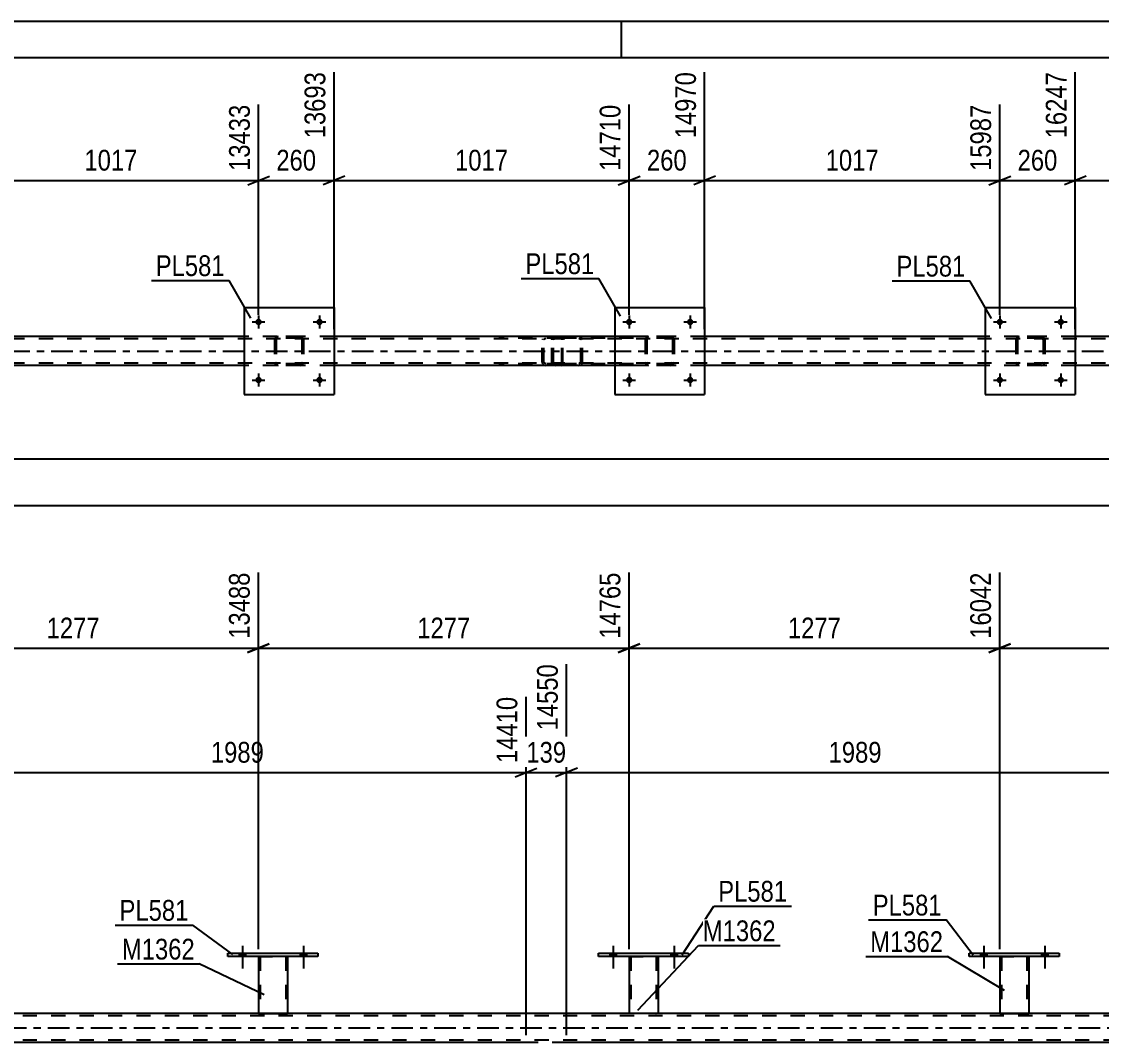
# Model space of a CAD drawing. Header units: millimetres. Extents: x 0 to 841, y 0 to 594.
# Drawn here: x 548.3 to 697.1, y 453.3 to 594 of the extents above; entities that cross this region are included whole.
import ezdxf

# ---------------------------------------------------------------- set-up
doc = ezdxf.new("R2010")
doc.units = ezdxf.units.MM
doc.linetypes.add('DXK_LINE_DOT2', pattern=[3.9198, 1.9599, -1.9599])
doc.linetypes.add('DXK_LINE_DOT3', pattern=[5.9187, 2.979, -0.9799, 0.9799, -0.9799])
doc.styles.add('Arial Narrow', font='ARIALN.TTF', dxfattribs={"height": 0.2})

# ---------------------------------------------------------------- blocks, each defined once
blk = doc.blocks.new('Unknown-247343380-1135 - 18088')
at = {"color": 5, "linetype": 'Continuous'}
for p, q in [((841, 594), (0, 594)), ((631, 589), (631, 594)), ((836, 589), (5, 589))]:
    blk.add_line(p, q, dxfattribs=at)
blk = doc.blocks.new('Part-247343380-18740 - 4602')
at = {"color": 7, "linetype": 'DXK_LINE_DOT2'}
for p, q in [((634.26, 550.11), (634.29, 550.29)), ((634.29, 550.29), (634.26, 550.11)), ((634.26, 550.11), (634.26, 547.07)), ((634.5, 550.11), (634.51, 550.2)), ((634.5, 550.11), (634.5, 547.07)), ((634.51, 550.2), (634.57, 550.28)), ((634.55, 550.55), (634.74, 550.59)), ((634.74, 550.59), (634.55, 550.55)), ((634.57, 550.28), (634.64, 550.33)), ((634.64, 550.33), (634.74, 550.35)), ((637.78, 550.59), (634.74, 550.59)), ((637.78, 550.35), (634.74, 550.35)), ((637.78, 550.59), (637.96, 550.55)), ((637.96, 550.55), (637.78, 550.59)), ((637.78, 550.35), (637.87, 550.33)), ((637.87, 550.33), (637.95, 550.28)), ((637.95, 550.28), (638, 550.2)), ((638, 550.2), (638.02, 550.11)), ((638.02, 550.11), (638.02, 547.07)), ((638.22, 550.29), (638.26, 550.11)), ((638.26, 550.11), (638.22, 550.29)), ((638.26, 550.11), (638.26, 547.07)), ((634.29, 546.88), (634.26, 547.07)), ((634.26, 547.07), (634.29, 546.88)), ((634.51, 546.98), (634.5, 547.07)), ((634.57, 546.9), (634.51, 546.98)), ((634.74, 546.59), (634.55, 546.62)), ((634.55, 546.62), (634.74, 546.59)), ((634.64, 546.85), (634.57, 546.9)), ((634.74, 546.83), (634.64, 546.85)), ((637.78, 546.83), (634.74, 546.83)), ((637.78, 546.59), (634.74, 546.59)), ((637.87, 546.85), (637.78, 546.83)), ((637.96, 546.62), (637.78, 546.59)), ((637.78, 546.59), (637.96, 546.62)), ((637.95, 546.9), (637.87, 546.85)), ((638, 546.98), (637.95, 546.9)), ((638.02, 547.07), (638, 546.98)), ((638.26, 547.07), (638.22, 546.88)), ((638.22, 546.88), (638.26, 547.07))]:
    blk.add_line(p, q, dxfattribs=at)
at = {"color": 7, "linetype": 'DXK_LINE_DOT3'}
blk.add_line((636.26, 548.59), (636.26, 548.59), dxfattribs=at)
at = {"color": 7, "linetype": 'DXK_LINE_DOT2'}
for centre, start, end in [((634.74, 550.11), 112.5, 157.5), ((634.74, 550.11), 112.5, 157.5), ((637.78, 550.11), 22.5, 67.5), ((637.78, 550.11), 22.5, 67.5), ((634.74, 547.07), 202.5, 247.5), ((634.74, 547.07), 202.5, 247.5), ((637.78, 547.07), 292.5, 337.5), ((637.78, 547.07), 292.5, 337.5)]:
    blk.add_arc(centre, 0.48, start, end, dxfattribs=at)
blk = doc.blocks.new('Part-247343380-4740 - 4602')
at = {"color": 7, "linetype": 'DXK_LINE_DOT2'}
for p, q in [((764.32, 550.27), (102.57, 550.27)), ((591.38, 550.59), (578.98, 550.59)), ((642.46, 550.59), (630.06, 550.59)), ((693.54, 550.59), (681.14, 550.59)), ((764.32, 546.91), (102.57, 546.91)), ((591.38, 546.59), (578.98, 546.59)), ((642.46, 546.59), (630.06, 546.59)), ((693.54, 546.59), (681.14, 546.59))]:
    blk.add_line(p, q, dxfattribs=at)
at = {"color": 2, "linetype": 'Continuous'}
for p, q in [((578.98, 550.59), (540.3, 550.59)), ((630.06, 550.59), (591.38, 550.59)), ((681.14, 550.59), (642.46, 550.59)), ((732.22, 550.59), (693.54, 550.59)), ((578.98, 546.59), (540.3, 546.59)), ((630.06, 546.59), (591.38, 546.59)), ((681.14, 546.59), (642.46, 546.59)), ((732.22, 546.59), (693.54, 546.59))]:
    blk.add_line(p, q, dxfattribs=at)
at = {"color": 7, "linetype": 'DXK_LINE_DOT3'}
blk.add_line((102.57, 548.59), (764.32, 548.59), dxfattribs=at)
blk = doc.blocks.new('Part-247343380-18738 - 4602')
at = {"color": 7, "linetype": 'DXK_LINE_DOT2'}
for p, q in [((583.18, 550.11), (583.21, 550.29)), ((583.21, 550.29), (583.18, 550.11)), ((583.18, 550.11), (583.18, 547.07)), ((583.42, 550.11), (583.43, 550.2)), ((583.42, 550.11), (583.42, 547.07)), ((583.43, 550.2), (583.49, 550.28)), ((583.47, 550.55), (583.66, 550.59)), ((583.66, 550.59), (583.47, 550.55)), ((583.49, 550.28), (583.56, 550.33)), ((583.56, 550.33), (583.66, 550.35)), ((586.7, 550.59), (583.66, 550.59)), ((586.7, 550.35), (583.66, 550.35)), ((586.7, 550.59), (586.88, 550.55)), ((586.88, 550.55), (586.7, 550.59)), ((586.7, 550.35), (586.79, 550.33)), ((586.79, 550.33), (586.87, 550.28)), ((586.87, 550.28), (586.92, 550.2)), ((586.92, 550.2), (586.94, 550.11)), ((586.94, 550.11), (586.94, 547.07)), ((587.14, 550.29), (587.18, 550.11)), ((587.18, 550.11), (587.14, 550.29)), ((587.18, 550.11), (587.18, 547.07)), ((583.21, 546.88), (583.18, 547.07)), ((583.18, 547.07), (583.21, 546.88)), ((583.43, 546.98), (583.42, 547.07)), ((583.49, 546.9), (583.43, 546.98)), ((583.66, 546.59), (583.47, 546.62)), ((583.47, 546.62), (583.66, 546.59)), ((583.56, 546.85), (583.49, 546.9)), ((583.66, 546.83), (583.56, 546.85)), ((586.7, 546.83), (583.66, 546.83)), ((586.7, 546.59), (583.66, 546.59)), ((586.79, 546.85), (586.7, 546.83)), ((586.88, 546.62), (586.7, 546.59)), ((586.7, 546.59), (586.88, 546.62)), ((586.87, 546.9), (586.79, 546.85)), ((586.92, 546.98), (586.87, 546.9)), ((586.94, 547.07), (586.92, 546.98)), ((587.18, 547.07), (587.14, 546.88)), ((587.14, 546.88), (587.18, 547.07))]:
    blk.add_line(p, q, dxfattribs=at)
at = {"color": 7, "linetype": 'DXK_LINE_DOT3'}
blk.add_line((585.18, 548.59), (585.18, 548.59), dxfattribs=at)
at = {"color": 7, "linetype": 'DXK_LINE_DOT2'}
for centre, start, end in [((583.66, 550.11), 112.5, 157.5), ((583.66, 550.11), 112.5, 157.5), ((586.7, 550.11), 22.5, 67.5), ((586.7, 550.11), 22.5, 67.5), ((583.66, 547.07), 202.5, 247.5), ((583.66, 547.07), 202.5, 247.5), ((586.7, 547.07), 292.5, 337.5), ((586.7, 547.07), 292.5, 337.5)]:
    blk.add_arc(centre, 0.48, start, end, dxfattribs=at)
blk = doc.blocks.new('Part-247343380-4639 - 4602')
at = {"color": 7, "linetype": 'DXK_LINE_DOT2'}
for p, q in [((622.65, 550.59), (614.11, 550.59)), ((622.65, 550.35), (614.11, 550.35)), ((620.09, 550.24), (620.06, 550.11)), ((620.06, 547.07), (620.06, 550.11)), ((620.1, 550.29), (620.09, 550.24)), ((620.31, 550.11), (620.33, 550.2)), ((620.31, 547.07), (620.31, 550.11)), ((620.33, 550.2), (620.38, 550.28)), ((620.56, 550.59), (620.37, 550.55)), ((620.38, 550.28), (620.46, 550.33)), ((620.46, 550.33), (620.56, 550.35)), ((621.38, 550.59), (621.38, 550.35)), ((622.76, 550.55), (622.65, 550.59)), ((622.65, 550.35), (622.7, 550.33)), ((622.7, 550.33), (622.75, 550.28)), ((622.75, 550.28), (622.78, 550.2)), ((622.84, 550.45), (622.76, 550.55)), ((622.78, 550.2), (622.79, 550.11)), ((622.79, 547.07), (622.79, 550.11)), ((622.9, 550.29), (622.84, 550.45)), ((622.92, 550.11), (622.9, 550.29)), ((622.92, 547.07), (622.92, 550.11)), ((622.65, 546.83), (614.11, 546.83)), ((622.65, 546.59), (614.11, 546.59)), ((620.06, 547.07), (620.08, 546.98)), ((620.08, 546.98), (620.1, 546.88)), ((620.32, 547), (620.31, 547.07)), ((620.33, 546.98), (620.32, 547)), ((620.38, 546.9), (620.33, 546.98)), ((620.37, 546.62), (620.56, 546.59)), ((620.46, 546.85), (620.38, 546.9)), ((620.56, 546.83), (620.46, 546.85)), ((621.38, 546.59), (621.38, 546.83)), ((622.7, 546.85), (622.65, 546.83)), ((622.65, 546.59), (622.76, 546.62)), ((622.75, 546.9), (622.7, 546.85)), ((622.78, 546.98), (622.75, 546.9)), ((622.76, 546.62), (622.84, 546.73)), ((622.79, 547.07), (622.78, 546.98)), ((622.84, 546.73), (622.9, 546.88)), ((622.9, 546.88), (622.92, 547.07))]:
    blk.add_line(p, q, dxfattribs=at)
blk.add_arc((620.55, 547.08), 0.492, 203.8494, 248.8059, dxfattribs=at)
blk = doc.blocks.new('Part-247343380-4642 - 4602')
at = {"color": 7, "linetype": 'DXK_LINE_DOT2'}
for p, q in [((621.41, 550.24), (621.38, 550.11)), ((621.38, 547.07), (621.38, 550.11)), ((621.42, 550.29), (621.41, 550.24)), ((621.63, 550.11), (621.65, 550.2)), ((621.63, 547.07), (621.63, 550.11)), ((621.65, 550.2), (621.71, 550.28)), ((621.89, 550.59), (621.69, 550.55)), ((621.71, 550.28), (621.79, 550.33)), ((621.79, 550.33), (621.89, 550.35)), ((632.66, 550.59), (621.89, 550.59)), ((632.66, 550.35), (621.89, 550.35)), ((625.32, 550.55), (625.12, 550.59)), ((625.12, 550.35), (625.22, 550.33)), ((625.22, 550.33), (625.3, 550.28)), ((625.3, 550.28), (625.36, 550.2)), ((625.36, 550.2), (625.38, 550.11)), ((625.38, 547.07), (625.38, 550.11)), ((625.6, 550.24), (625.59, 550.29)), ((625.63, 550.11), (625.6, 550.24)), ((625.63, 547.07), (625.63, 550.11)), ((621.38, 547.07), (621.39, 546.98)), ((621.39, 546.98), (621.42, 546.88)), ((621.65, 547), (621.63, 547.07)), ((621.65, 546.98), (621.65, 547)), ((621.71, 546.9), (621.65, 546.98)), ((621.69, 546.62), (621.89, 546.59)), ((621.79, 546.85), (621.71, 546.9)), ((621.89, 546.83), (621.79, 546.85)), ((632.66, 546.83), (621.89, 546.83)), ((632.66, 546.59), (621.89, 546.59)), ((625.22, 546.85), (625.12, 546.83)), ((625.12, 546.59), (625.32, 546.62)), ((625.3, 546.9), (625.22, 546.85)), ((625.36, 546.98), (625.3, 546.9)), ((625.36, 547), (625.38, 547.07)), ((625.36, 546.98), (625.36, 547)), ((625.59, 546.88), (625.62, 546.98)), ((625.62, 546.98), (625.63, 547.07))]:
    blk.add_line(p, q, dxfattribs=at)
for centre, start, end in [((625.14, 550.09), 24.32, 69.2417), ((621.87, 547.09), 204.32, 249.2417), ((625.14, 547.09), 290.7583, 335.68)]:
    blk.add_arc(centre, 0.496, start, end, dxfattribs=at)
blk = doc.blocks.new('Part-247343380-18739 - 4602')
at = {"color": 2, "linetype": 'Continuous'}
for p, q in [((578.98, 554.59), (578.98, 542.59)), ((578.98, 554.59), (591.38, 554.59)), ((591.38, 554.59), (591.38, 542.59)), ((578.98, 542.59), (591.38, 542.59))]:
    blk.add_line(p, q, dxfattribs=at)
blk = doc.blocks.new('Part-247343380-18741 - 4602')
at = {"color": 2, "linetype": 'Continuous'}
for p, q in [((630.06, 554.59), (630.06, 542.59)), ((630.06, 554.59), (642.46, 554.59)), ((642.46, 554.59), (642.46, 542.59)), ((630.06, 542.59), (642.46, 542.59))]:
    blk.add_line(p, q, dxfattribs=at)
blk = doc.blocks.new('Part-247343380-18742 - 4602')
at = {"color": 7, "linetype": 'DXK_LINE_DOT2'}
for p, q in [((685.34, 550.11), (685.37, 550.29)), ((685.37, 550.29), (685.34, 550.11)), ((685.34, 550.11), (685.34, 547.07)), ((685.58, 550.11), (685.6, 550.2)), ((685.58, 550.11), (685.58, 547.07)), ((685.6, 550.2), (685.65, 550.28)), ((685.63, 550.55), (685.82, 550.59)), ((685.82, 550.59), (685.63, 550.55)), ((685.65, 550.28), (685.73, 550.33)), ((685.73, 550.33), (685.82, 550.35)), ((688.86, 550.59), (685.82, 550.59)), ((688.86, 550.35), (685.82, 550.35)), ((688.86, 550.59), (689.04, 550.55)), ((689.04, 550.55), (688.86, 550.59)), ((688.86, 550.35), (688.95, 550.33)), ((688.95, 550.33), (689.03, 550.28)), ((689.03, 550.28), (689.08, 550.2)), ((689.08, 550.2), (689.1, 550.11)), ((689.1, 550.11), (689.1, 547.07)), ((689.3, 550.29), (689.34, 550.11)), ((689.34, 550.11), (689.3, 550.29)), ((689.34, 550.11), (689.34, 547.07)), ((685.37, 546.88), (685.34, 547.07)), ((685.34, 547.07), (685.37, 546.88)), ((685.6, 546.98), (685.58, 547.07)), ((685.65, 546.9), (685.6, 546.98)), ((685.82, 546.59), (685.63, 546.62)), ((685.63, 546.62), (685.82, 546.59)), ((685.73, 546.85), (685.65, 546.9)), ((685.82, 546.83), (685.73, 546.85)), ((688.86, 546.83), (685.82, 546.83)), ((688.86, 546.59), (685.82, 546.59)), ((688.95, 546.85), (688.86, 546.83)), ((689.04, 546.62), (688.86, 546.59)), ((688.86, 546.59), (689.04, 546.62)), ((689.03, 546.9), (688.95, 546.85)), ((689.08, 546.98), (689.03, 546.9)), ((689.1, 547.07), (689.08, 546.98)), ((689.34, 547.07), (689.3, 546.88)), ((689.3, 546.88), (689.34, 547.07))]:
    blk.add_line(p, q, dxfattribs=at)
at = {"color": 7, "linetype": 'DXK_LINE_DOT3'}
blk.add_line((687.34, 548.59), (687.34, 548.59), dxfattribs=at)
at = {"color": 7, "linetype": 'DXK_LINE_DOT2'}
for centre, start, end in [((685.82, 550.11), 112.5, 157.5), ((685.82, 550.11), 112.5, 157.5), ((688.86, 550.11), 22.5, 67.5), ((688.86, 550.11), 22.5, 67.5), ((685.82, 547.07), 202.5, 247.5), ((685.82, 547.07), 202.5, 247.5), ((688.86, 547.07), 292.5, 337.5), ((688.86, 547.07), 292.5, 337.5)]:
    blk.add_arc(centre, 0.48, start, end, dxfattribs=at)
blk = doc.blocks.new('Part-247343380-18743 - 4602')
at = {"color": 2, "linetype": 'Continuous'}
for p, q in [((681.14, 554.59), (681.14, 542.59)), ((681.14, 554.59), (693.54, 554.59)), ((693.54, 554.59), (693.54, 542.59)), ((681.14, 542.59), (693.54, 542.59))]:
    blk.add_line(p, q, dxfattribs=at)
blk = doc.blocks.new('Bolt-247343380-18767 - 4602')
at = {"linetype": 'Continuous'}
for points in [[(581.42, 544.59, -1), (580.54, 544.59, -1)], [(589.82, 544.59, -1), (588.94, 544.59, -1)]]:
    blk.add_hatch(color=1, dxfattribs=at).paths.add_polyline_path(points)
at = {"color": 1, "linetype": 'Continuous'}
for p, q in [((580.98, 545.47), (580.98, 543.71)), ((589.38, 545.47), (589.38, 543.71)), ((580.1, 544.59), (581.86, 544.59)), ((588.5, 544.59), (590.26, 544.59))]:
    blk.add_line(p, q, dxfattribs=at)
blk = doc.blocks.new('Bolt-247343380-18768 - 4602')
at = {"linetype": 'Continuous'}
for points in [[(581.42, 552.59, -1), (580.54, 552.59, -1)], [(589.82, 552.59, -1), (588.94, 552.59, -1)]]:
    blk.add_hatch(color=1, dxfattribs=at).paths.add_polyline_path(points)
at = {"color": 1, "linetype": 'Continuous'}
for p, q in [((580.1, 552.59), (581.86, 552.59)), ((580.98, 553.47), (580.98, 551.71)), ((588.5, 552.59), (590.26, 552.59)), ((589.38, 553.47), (589.38, 551.71))]:
    blk.add_line(p, q, dxfattribs=at)
blk = doc.blocks.new('Bolt-247343380-18769 - 4602')
at = {"linetype": 'Continuous'}
for points in [[(632.5, 544.59, -1), (631.62, 544.59, -1)], [(640.9, 544.59, -1), (640.02, 544.59, -1)]]:
    blk.add_hatch(color=1, dxfattribs=at).paths.add_polyline_path(points)
at = {"color": 1, "linetype": 'Continuous'}
for p, q in [((632.06, 545.47), (632.06, 543.71)), ((640.46, 545.47), (640.46, 543.71)), ((631.18, 544.59), (632.94, 544.59)), ((639.58, 544.59), (641.34, 544.59))]:
    blk.add_line(p, q, dxfattribs=at)
blk = doc.blocks.new('Bolt-247343380-18770 - 4602')
at = {"linetype": 'Continuous'}
for points in [[(632.5, 552.59, -1), (631.62, 552.59, -1)], [(640.9, 552.59, -1), (640.02, 552.59, -1)]]:
    blk.add_hatch(color=1, dxfattribs=at).paths.add_polyline_path(points)
at = {"color": 1, "linetype": 'Continuous'}
for p, q in [((631.18, 552.59), (632.94, 552.59)), ((632.06, 553.47), (632.06, 551.71)), ((639.58, 552.59), (641.34, 552.59)), ((640.46, 553.47), (640.46, 551.71))]:
    blk.add_line(p, q, dxfattribs=at)
blk = doc.blocks.new('Bolt-247343380-18771 - 4602')
at = {"linetype": 'Continuous'}
for points in [[(683.58, 544.59, -1), (682.7, 544.59, -1)], [(691.98, 544.59, -1), (691.1, 544.59, -1)]]:
    blk.add_hatch(color=1, dxfattribs=at).paths.add_polyline_path(points)
at = {"color": 1, "linetype": 'Continuous'}
for p, q in [((683.14, 545.47), (683.14, 543.71)), ((691.54, 545.47), (691.54, 543.71)), ((682.26, 544.59), (684.02, 544.59)), ((690.66, 544.59), (692.42, 544.59))]:
    blk.add_line(p, q, dxfattribs=at)
blk = doc.blocks.new('Bolt-247343380-18772 - 4602')
at = {"linetype": 'Continuous'}
for points in [[(683.58, 552.59, -1), (682.7, 552.59, -1)], [(691.98, 552.59, -1), (691.1, 552.59, -1)]]:
    blk.add_hatch(color=1, dxfattribs=at).paths.add_polyline_path(points)
at = {"color": 1, "linetype": 'Continuous'}
for p, q in [((682.26, 552.59), (684.02, 552.59)), ((683.14, 553.47), (683.14, 551.71)), ((690.66, 552.59), (692.42, 552.59)), ((691.54, 553.47), (691.54, 551.71))]:
    blk.add_line(p, q, dxfattribs=at)
blk = doc.blocks.new('Part-247343380-4993 - 4843')
at = {"color": 2, "linetype": 'Continuous'}
for p, q in [((756.18, 457.28), (54.76, 457.28)), ((617.84, 453.28), (538.28, 453.28)), ((702.98, 453.28), (623.42, 453.28))]:
    blk.add_line(p, q, dxfattribs=at)
at = {"color": 7, "linetype": 'DXK_LINE_DOT2'}
for p, q in [((762.1, 456.96), (54.76, 456.96)), ((762.1, 453.6), (54.76, 453.6)), ((623.42, 453.28), (617.84, 453.28))]:
    blk.add_line(p, q, dxfattribs=at)
at = {"color": 7, "linetype": 'DXK_LINE_DOT3'}
blk.add_line((54.76, 455.28), (762.1, 455.28), dxfattribs=at)
blk = doc.blocks.new('Bolt-247343380-19197 - 4843')
at = {"linetype": 'Continuous'}
for points in [[(629.4, 465.12), (630.28, 465.12), (630.28, 465.6), (629.4, 465.6)], [(637.8, 465.12), (638.68, 465.12), (638.68, 465.6), (637.8, 465.6)]]:
    blk.add_hatch(color=1, dxfattribs=at).paths.add_polyline_path(points)
at = {"color": 1, "linetype": 'Continuous'}
for p, q in [((629.84, 466.6), (629.84, 463.48)), ((638.24, 466.6), (638.24, 463.48)), ((629.4, 465.6), (629.4, 465.12)), ((630.28, 465.6), (630.28, 465.12)), ((637.8, 465.6), (637.8, 465.12)), ((638.68, 465.6), (638.68, 465.12))]:
    blk.add_line(p, q, dxfattribs=at)
blk = doc.blocks.new('Part-247343380-19169 - 4843')
at = {"color": 2, "linetype": 'Continuous'}
for p, q in [((627.84, 465.12), (627.84, 465.6)), ((627.84, 465.6), (640.24, 465.6)), ((640.24, 465.12), (627.84, 465.12)), ((640.24, 465.6), (640.24, 465.12))]:
    blk.add_line(p, q, dxfattribs=at)
blk = doc.blocks.new('Part-247343380-19166 - 4843')
at = {"color": 2, "linetype": 'Continuous'}
for p, q in [((580.96, 465.12), (580.96, 457.28)), ((584.96, 465.12), (584.96, 457.28)), ((580.96, 457.28), (584.96, 457.28))]:
    blk.add_line(p, q, dxfattribs=at)
at = {"color": 7, "linetype": 'DXK_LINE_DOT2'}
for p, q in [((580.96, 465.12), (584.96, 465.12)), ((580.96, 465.12), (580.96, 465.12)), ((580.96, 465.12), (580.96, 465.12)), ((581.2, 465.12), (581.2, 457.28)), ((584.72, 465.12), (584.72, 457.28)), ((584.96, 465.12), (584.96, 465.12)), ((584.96, 465.12), (584.96, 465.12)), ((584.67, 457.28), (584.7, 457.28)), ((584.67, 457.28), (584.7, 457.28)), ((584.7, 457.28), (584.72, 457.28)), ((584.7, 457.28), (584.72, 457.28))]:
    blk.add_line(p, q, dxfattribs=at)
blk = doc.blocks.new('Bolt-247343380-19195 - 4843')
at = {"linetype": 'Continuous'}
for points in [[(578.32, 465.12), (579.2, 465.12), (579.2, 465.6), (578.32, 465.6)], [(586.72, 465.12), (587.6, 465.12), (587.6, 465.6), (586.72, 465.6)]]:
    blk.add_hatch(color=1, dxfattribs=at).paths.add_polyline_path(points)
at = {"color": 1, "linetype": 'Continuous'}
for p, q in [((578.76, 466.6), (578.76, 463.48)), ((587.16, 466.6), (587.16, 463.48)), ((578.32, 465.6), (578.32, 465.12)), ((579.2, 465.6), (579.2, 465.12)), ((586.72, 465.6), (586.72, 465.12)), ((587.6, 465.6), (587.6, 465.12))]:
    blk.add_line(p, q, dxfattribs=at)
blk = doc.blocks.new('Part-247343380-19168 - 4843')
at = {"color": 2, "linetype": 'Continuous'}
for p, q in [((632.04, 465.12), (632.04, 457.28)), ((636.04, 465.12), (636.04, 457.28)), ((636.01, 457.28), (632.04, 457.28)), ((636.04, 457.28), (636.01, 457.28))]:
    blk.add_line(p, q, dxfattribs=at)
at = {"color": 7, "linetype": 'DXK_LINE_DOT2'}
for p, q in [((632.04, 465.12), (636.04, 465.12)), ((632.04, 465.12), (632.04, 465.12)), ((632.04, 465.12), (632.04, 465.12)), ((632.28, 465.12), (632.28, 457.28)), ((635.8, 465.12), (635.8, 457.28)), ((636.04, 465.12), (636.04, 465.12)), ((636.04, 465.12), (636.04, 465.12)), ((635.73, 457.28), (635.75, 457.28)), ((635.75, 457.28), (635.78, 457.28)), ((635.78, 457.28), (635.8, 457.28)), ((636.04, 457.28), (636.04, 457.28))]:
    blk.add_line(p, q, dxfattribs=at)
blk = doc.blocks.new('Part-247343380-19167 - 4843')
at = {"color": 2, "linetype": 'Continuous'}
for p, q in [((576.76, 465.12), (576.76, 465.6)), ((576.76, 465.6), (589.16, 465.6)), ((589.16, 465.12), (576.76, 465.12)), ((589.16, 465.6), (589.16, 465.12))]:
    blk.add_line(p, q, dxfattribs=at)
blk = doc.blocks.new('Part-247343380-19170 - 4843')
at = {"color": 2, "linetype": 'Continuous'}
for p, q in [((683.12, 465.12), (683.12, 457.28)), ((687.12, 465.12), (687.12, 457.28)), ((683.12, 457.28), (687.12, 457.28))]:
    blk.add_line(p, q, dxfattribs=at)
at = {"color": 7, "linetype": 'DXK_LINE_DOT2'}
for p, q in [((683.12, 465.12), (687.12, 465.12)), ((683.12, 465.12), (683.12, 465.12)), ((683.12, 465.12), (683.12, 465.12)), ((683.36, 465.12), (683.36, 457.28)), ((686.88, 465.12), (686.88, 457.28)), ((687.12, 465.12), (687.12, 465.12)), ((687.12, 465.12), (687.12, 465.12)), ((686.83, 457.28), (686.86, 457.28)), ((686.83, 457.28), (686.86, 457.28)), ((686.86, 457.28), (686.88, 457.28)), ((686.86, 457.28), (686.88, 457.28))]:
    blk.add_line(p, q, dxfattribs=at)
blk = doc.blocks.new('Part-247343380-19171 - 4843')
at = {"color": 2, "linetype": 'Continuous'}
for p, q in [((678.92, 465.12), (678.92, 465.6)), ((678.92, 465.6), (691.32, 465.6)), ((691.32, 465.12), (678.92, 465.12)), ((691.32, 465.6), (691.32, 465.12))]:
    blk.add_line(p, q, dxfattribs=at)
blk = doc.blocks.new('Bolt-247343380-19196 - 4843')
at = {"linetype": 'Continuous'}
for points in [[(578.32, 465.12), (579.2, 465.12), (579.2, 465.6), (578.32, 465.6)], [(586.72, 465.12), (587.6, 465.12), (587.6, 465.6), (586.72, 465.6)]]:
    blk.add_hatch(color=1, dxfattribs=at).paths.add_polyline_path(points)
at = {"color": 1, "linetype": 'Continuous'}
for p, q in [((578.76, 466.6), (578.76, 463.48)), ((587.16, 466.6), (587.16, 463.48)), ((578.32, 465.6), (578.32, 465.12)), ((579.2, 465.6), (579.2, 465.12)), ((586.72, 465.6), (586.72, 465.12)), ((587.6, 465.6), (587.6, 465.12))]:
    blk.add_line(p, q, dxfattribs=at)
blk = doc.blocks.new('Bolt-247343380-19198 - 4843')
at = {"linetype": 'Continuous'}
for points in [[(629.4, 465.12), (630.28, 465.12), (630.28, 465.6), (629.4, 465.6)], [(637.8, 465.12), (638.68, 465.12), (638.68, 465.6), (637.8, 465.6)]]:
    blk.add_hatch(color=1, dxfattribs=at).paths.add_polyline_path(points)
at = {"color": 1, "linetype": 'Continuous'}
for p, q in [((629.84, 466.6), (629.84, 463.48)), ((638.24, 466.6), (638.24, 463.48)), ((629.4, 465.6), (629.4, 465.12)), ((630.28, 465.6), (630.28, 465.12)), ((637.8, 465.6), (637.8, 465.12)), ((638.68, 465.6), (638.68, 465.12))]:
    blk.add_line(p, q, dxfattribs=at)
blk = doc.blocks.new('Bolt-247343380-19199 - 4843')
at = {"linetype": 'Continuous'}
for points in [[(680.48, 465.12), (681.36, 465.12), (681.36, 465.6), (680.48, 465.6)], [(688.88, 465.12), (689.76, 465.12), (689.76, 465.6), (688.88, 465.6)]]:
    blk.add_hatch(color=1, dxfattribs=at).paths.add_polyline_path(points)
at = {"color": 1, "linetype": 'Continuous'}
for p, q in [((680.92, 466.6), (680.92, 463.48)), ((689.32, 466.6), (689.32, 463.48)), ((680.48, 465.6), (680.48, 465.12)), ((681.36, 465.6), (681.36, 465.12)), ((688.88, 465.6), (688.88, 465.12)), ((689.76, 465.6), (689.76, 465.12))]:
    blk.add_line(p, q, dxfattribs=at)
blk = doc.blocks.new('Bolt-247343380-19200 - 4843')
at = {"linetype": 'Continuous'}
for points in [[(680.48, 465.12), (681.36, 465.12), (681.36, 465.6), (680.48, 465.6)], [(688.88, 465.12), (689.76, 465.12), (689.76, 465.6), (688.88, 465.6)]]:
    blk.add_hatch(color=1, dxfattribs=at).paths.add_polyline_path(points)
at = {"color": 1, "linetype": 'Continuous'}
for p, q in [((680.92, 466.6), (680.92, 463.48)), ((689.32, 466.6), (689.32, 463.48)), ((680.48, 465.6), (680.48, 465.12)), ((681.36, 465.6), (681.36, 465.12)), ((688.88, 465.6), (688.88, 465.12)), ((689.76, 465.6), (689.76, 465.12))]:
    blk.add_line(p, q, dxfattribs=at)
blk = doc.blocks.new('StraightDimension-247343380-31577 - 4602')
at = {"color": 7, "linetype": 'Continuous'}
for p, q in [((642.46, 551.59), (642.46, 587.05)), ((683.14, 553.59), (683.14, 582.55)), ((643.96, 572.71), (640.96, 571.51)), ((642.46, 572.11), (683.14, 572.11)), ((681.64, 571.51), (684.64, 572.71))]:
    blk.add_line(p, q, dxfattribs=at)
at = {"color": 0}
blk.add_wipeout([(667.05, 572.86), (667.05, 577.06), (658.54, 577.06), (658.54, 572.86)], dxfattribs=at)
at = {"color": 3, "style": 'Arial Narrow'}
blk.add_text('1017', height=2.863, dxfattribs=at).set_placement((659.14, 573.46))
at = {"color": 0, "linetype": 'Continuous'}
blk.add_wipeout([(682.54, 583.15), (678.34, 583.15), (678.34, 572.81), (682.54, 572.81)], dxfattribs=at)
at = {"color": 3, "linetype": 'Continuous', "style": 'Arial Narrow'}
blk.add_text('15987', height=2.863, rotation=90.0002, dxfattribs=at).set_placement((681.94, 573.41))
blk = doc.blocks.new('StraightDimension-247343380-31575 - 4602')
at = {"color": 7, "linetype": 'Continuous'}
for p, q in [((693.54, 551.59), (693.54, 587.05)), ((734.22, 553.59), (734.22, 582.55)), ((695.04, 572.71), (692.04, 571.51)), ((693.54, 572.11), (734.22, 572.11)), ((732.72, 571.51), (735.72, 572.71))]:
    blk.add_line(p, q, dxfattribs=at)
at = {"color": 0}
blk.add_wipeout([(718.13, 572.86), (718.13, 577.06), (709.62, 577.06), (709.62, 572.86)], dxfattribs=at)
at = {"color": 3, "style": 'Arial Narrow'}
blk.add_text('1017', height=2.863, dxfattribs=at).set_placement((710.22, 573.46))
at = {"color": 0, "linetype": 'Continuous'}
blk.add_wipeout([(733.62, 583.15), (729.42, 583.15), (729.42, 572.81), (733.62, 572.81)], dxfattribs=at)
at = {"color": 3, "linetype": 'Continuous', "style": 'Arial Narrow'}
blk.add_text('17264', height=2.863, rotation=90.0002, dxfattribs=at).set_placement((733.02, 573.41))
blk = doc.blocks.new('StraightDimension-247343380-4778 - 4602')
at = {"color": 7, "linetype": 'Continuous'}
blk.add_line((65.45, 533.74), (764.32, 533.74), dxfattribs=at)
blk = doc.blocks.new('StraightDimension-247343380-21976 - 4602')
at = {"color": 7, "linetype": 'Continuous'}
blk.add_line((64.81, 527.29), (764.96, 527.29), dxfattribs=at)
blk = doc.blocks.new('StraightDimension-247343380-31576 - 4602')
at = {"color": 7, "linetype": 'Continuous'}
for p, q in [((693.54, 551.59), (693.54, 587.05)), ((683.14, 553.59), (683.14, 582.55)), ((681.64, 571.51), (684.64, 572.71)), ((683.14, 572.11), (693.54, 572.11)), ((695.04, 572.71), (692.04, 571.51))]:
    blk.add_line(p, q, dxfattribs=at)
at = {"color": 0}
blk.add_wipeout([(691.68, 572.86), (691.68, 577.06), (684.99, 577.06), (684.99, 572.86)], dxfattribs=at)
at = {"color": 3, "style": 'Arial Narrow'}
blk.add_text('260', height=2.863, dxfattribs=at).set_placement((685.59, 573.46))
at = {"color": 0, "linetype": 'Continuous'}
blk.add_wipeout([(692.94, 587.65), (688.74, 587.65), (688.74, 577.31), (692.94, 577.31)], dxfattribs=at)
at = {"color": 3, "linetype": 'Continuous', "style": 'Arial Narrow'}
blk.add_text('16247', height=2.863, rotation=90.0002, dxfattribs=at).set_placement((692.34, 577.91))
blk = doc.blocks.new('StraightDimension-247343380-31578 - 4602')
at = {"color": 7, "linetype": 'Continuous'}
for p, q in [((642.46, 551.59), (642.46, 587.05)), ((632.06, 553.59), (632.06, 582.55)), ((630.56, 571.51), (633.56, 572.71)), ((632.06, 572.11), (642.46, 572.11)), ((643.96, 572.71), (640.96, 571.51))]:
    blk.add_line(p, q, dxfattribs=at)
at = {"color": 0}
blk.add_wipeout([(640.6, 572.86), (640.6, 577.06), (633.91, 577.06), (633.91, 572.86)], dxfattribs=at)
at = {"color": 3, "style": 'Arial Narrow'}
blk.add_text('260', height=2.863, dxfattribs=at).set_placement((634.51, 573.46))
at = {"color": 0, "linetype": 'Continuous'}
blk.add_wipeout([(641.86, 587.65), (637.66, 587.65), (637.66, 577.31), (641.86, 577.31)], dxfattribs=at)
at = {"color": 3, "linetype": 'Continuous', "style": 'Arial Narrow'}
blk.add_text('14970', height=2.863, rotation=90.0002, dxfattribs=at).set_placement((641.26, 577.91))
blk = doc.blocks.new('StraightDimension-247343380-31579 - 4602')
at = {"color": 7, "linetype": 'Continuous'}
for p, q in [((591.38, 551.59), (591.38, 587.05)), ((632.06, 553.59), (632.06, 582.55)), ((592.88, 572.71), (589.88, 571.51)), ((591.38, 572.11), (632.06, 572.11)), ((630.56, 571.51), (633.56, 572.71))]:
    blk.add_line(p, q, dxfattribs=at)
at = {"color": 0}
blk.add_wipeout([(615.97, 572.86), (615.97, 577.06), (607.46, 577.06), (607.46, 572.86)], dxfattribs=at)
at = {"color": 3, "style": 'Arial Narrow'}
blk.add_text('1017', height=2.863, dxfattribs=at).set_placement((608.06, 573.46))
at = {"color": 0, "linetype": 'Continuous'}
blk.add_wipeout([(631.46, 583.15), (627.26, 583.15), (627.26, 572.81), (631.46, 572.81)], dxfattribs=at)
at = {"color": 3, "linetype": 'Continuous', "style": 'Arial Narrow'}
blk.add_text('14710', height=2.863, rotation=90.0002, dxfattribs=at).set_placement((630.86, 573.41))
blk = doc.blocks.new('StraightDimension-247343380-31580 - 4602')
at = {"color": 7, "linetype": 'Continuous'}
for p, q in [((591.38, 551.59), (591.38, 587.05)), ((580.98, 553.59), (580.98, 582.55)), ((579.48, 571.51), (582.48, 572.71)), ((580.98, 572.11), (591.38, 572.11)), ((592.88, 572.71), (589.88, 571.51))]:
    blk.add_line(p, q, dxfattribs=at)
at = {"color": 0}
blk.add_wipeout([(589.52, 572.86), (589.52, 577.06), (582.83, 577.06), (582.83, 572.86)], dxfattribs=at)
at = {"color": 3, "style": 'Arial Narrow'}
blk.add_text('260', height=2.863, dxfattribs=at).set_placement((583.43, 573.46))
at = {"color": 0, "linetype": 'Continuous'}
blk.add_wipeout([(590.78, 587.65), (586.58, 587.65), (586.58, 577.31), (590.78, 577.31)], dxfattribs=at)
at = {"color": 3, "linetype": 'Continuous', "style": 'Arial Narrow'}
blk.add_text('13693', height=2.863, rotation=90.0002, dxfattribs=at).set_placement((590.18, 577.91))
blk = doc.blocks.new('StraightDimension-247343380-31581 - 4602')
at = {"color": 7, "linetype": 'Continuous'}
for p, q in [((540.3, 551.59), (540.3, 587.05)), ((580.98, 553.59), (580.98, 582.55)), ((541.8, 572.71), (538.8, 571.51)), ((540.3, 572.11), (580.98, 572.11)), ((579.48, 571.51), (582.48, 572.71))]:
    blk.add_line(p, q, dxfattribs=at)
at = {"color": 0}
blk.add_wipeout([(564.89, 572.86), (564.89, 577.06), (556.38, 577.06), (556.38, 572.86)], dxfattribs=at)
at = {"color": 3, "style": 'Arial Narrow'}
blk.add_text('1017', height=2.863, dxfattribs=at).set_placement((556.98, 573.46))
at = {"color": 0, "linetype": 'Continuous'}
blk.add_wipeout([(580.38, 583.15), (576.18, 583.15), (576.18, 572.81), (580.38, 572.81)], dxfattribs=at)
at = {"color": 3, "linetype": 'Continuous', "style": 'Arial Narrow'}
blk.add_text('13433', height=2.863, rotation=90.0002, dxfattribs=at).set_placement((579.78, 573.41))
blk = doc.blocks.new('StraightDimension-247343380-6028 - 4843')
at = {"color": 7, "linetype": 'Continuous'}
for p, q in [((623.42, 454.28), (623.42, 505.43)), ((702.98, 454.28), (702.98, 500.93)), ((624.92, 491.09), (621.92, 489.89)), ((623.42, 490.49), (702.98, 490.49)), ((701.48, 489.89), (704.48, 491.09))]:
    blk.add_line(p, q, dxfattribs=at)
at = {"color": 0}
blk.add_wipeout([(667.45, 491.24), (667.45, 495.44), (658.94, 495.44), (658.94, 491.24)], dxfattribs=at)
at = {"color": 3, "style": 'Arial Narrow'}
blk.add_text('1989', height=2.863, dxfattribs=at).set_placement((659.54, 491.84))
at = {"color": 0, "linetype": 'Continuous'}
blk.add_wipeout([(702.38, 501.53), (698.18, 501.53), (698.18, 491.19), (702.38, 491.19)], dxfattribs=at)
at = {"color": 3, "linetype": 'Continuous', "style": 'Arial Narrow'}
blk.add_text('16539', height=2.863, rotation=90.0002, dxfattribs=at).set_placement((701.78, 491.79))
blk = doc.blocks.new('StraightDimension-247343380-6076 - 4843')
at = {"color": 7, "linetype": 'Continuous'}
for p, q in [((538.28, 454.28), (538.28, 505.43)), ((617.84, 454.28), (617.84, 500.93)), ((539.78, 491.09), (536.78, 489.89)), ((538.28, 490.49), (617.84, 490.49)), ((616.34, 489.89), (619.34, 491.09))]:
    blk.add_line(p, q, dxfattribs=at)
at = {"color": 0}
blk.add_wipeout([(582.32, 491.24), (582.32, 495.44), (573.81, 495.44), (573.81, 491.24)], dxfattribs=at)
at = {"color": 3, "style": 'Arial Narrow'}
blk.add_text('1989', height=2.863, dxfattribs=at).set_placement((574.41, 491.84))
at = {"color": 0, "linetype": 'Continuous'}
blk.add_wipeout([(617.24, 501.53), (613.04, 501.53), (613.04, 491.19), (617.24, 491.19)], dxfattribs=at)
at = {"color": 3, "linetype": 'Continuous', "style": 'Arial Narrow'}
blk.add_text('14410', height=2.863, rotation=90.0002, dxfattribs=at).set_placement((616.64, 491.79))
blk = doc.blocks.new('StraightDimension-247343380-32857 - 4843')
at = {"color": 7, "linetype": 'Continuous'}
for p, q in [((529.88, 466.12), (529.88, 518.06)), ((580.96, 466.12), (580.96, 518.06)), ((531.38, 508.22), (528.38, 507.02)), ((529.88, 507.62), (580.96, 507.62)), ((579.46, 507.02), (582.46, 508.22))]:
    blk.add_line(p, q, dxfattribs=at)
at = {"color": 0}
blk.add_wipeout([(559.68, 508.37), (559.68, 512.57), (551.17, 512.57), (551.17, 508.37)], dxfattribs=at)
at = {"color": 3, "style": 'Arial Narrow'}
blk.add_text('1277', height=2.863, dxfattribs=at).set_placement((551.77, 508.97))
at = {"color": 0, "linetype": 'Continuous'}
blk.add_wipeout([(580.36, 518.66), (576.16, 518.66), (576.16, 508.32), (580.36, 508.32)], dxfattribs=at)
at = {"color": 3, "linetype": 'Continuous', "style": 'Arial Narrow'}
blk.add_text('13488', height=2.863, rotation=90.0002, dxfattribs=at).set_placement((579.76, 508.92))
blk = doc.blocks.new('StraightDimension-247343380-6052 - 4843')
at = {"color": 7, "linetype": 'Continuous'}
for p, q in [((623.42, 454.28), (623.42, 505.43)), ((617.84, 454.28), (617.84, 500.93)), ((616.34, 489.89), (619.34, 491.09)), ((617.84, 490.49), (623.42, 490.49)), ((624.92, 491.09), (621.92, 489.89))]:
    blk.add_line(p, q, dxfattribs=at)
at = {"color": 0}
blk.add_wipeout([(623.97, 491.24), (623.97, 495.44), (617.29, 495.44), (617.29, 491.24)], dxfattribs=at)
at = {"color": 3, "style": 'Arial Narrow'}
blk.add_text('139', height=2.863, dxfattribs=at).set_placement((617.89, 491.84))
at = {"color": 0, "linetype": 'Continuous'}
blk.add_wipeout([(622.82, 506.03), (618.62, 506.03), (618.62, 495.69), (622.82, 495.69)], dxfattribs=at)
at = {"color": 3, "linetype": 'Continuous', "style": 'Arial Narrow'}
blk.add_text('14550', height=2.863, rotation=90.0002, dxfattribs=at).set_placement((622.22, 496.29))
blk = doc.blocks.new('StraightDimension-247343380-32854 - 4843')
at = {"color": 7, "linetype": 'Continuous'}
for p, q in [((683.12, 466.12), (683.12, 518.06)), ((734.2, 466.12), (734.2, 518.06)), ((684.62, 508.22), (681.62, 507.02)), ((683.12, 507.62), (734.2, 507.62)), ((732.7, 507.02), (735.7, 508.22))]:
    blk.add_line(p, q, dxfattribs=at)
at = {"color": 0}
blk.add_wipeout([(712.92, 508.37), (712.92, 512.57), (704.41, 512.57), (704.41, 508.37)], dxfattribs=at)
at = {"color": 3, "style": 'Arial Narrow'}
blk.add_text('1277', height=2.863, dxfattribs=at).set_placement((705.01, 508.97))
at = {"color": 0, "linetype": 'Continuous'}
blk.add_wipeout([(733.6, 518.66), (729.4, 518.66), (729.4, 508.32), (733.6, 508.32)], dxfattribs=at)
at = {"color": 3, "linetype": 'Continuous', "style": 'Arial Narrow'}
blk.add_text('17319', height=2.863, rotation=90.0002, dxfattribs=at).set_placement((733, 508.92))
blk = doc.blocks.new('StraightDimension-247343380-32855 - 4843')
at = {"color": 7, "linetype": 'Continuous'}
for p, q in [((632.04, 466.12), (632.04, 518.06)), ((683.12, 466.12), (683.12, 518.06)), ((633.54, 508.22), (630.54, 507.02)), ((632.04, 507.62), (683.12, 507.62)), ((681.62, 507.02), (684.62, 508.22))]:
    blk.add_line(p, q, dxfattribs=at)
at = {"color": 0}
blk.add_wipeout([(661.84, 508.37), (661.84, 512.57), (653.33, 512.57), (653.33, 508.37)], dxfattribs=at)
at = {"color": 3, "style": 'Arial Narrow'}
blk.add_text('1277', height=2.863, dxfattribs=at).set_placement((653.93, 508.97))
at = {"color": 0, "linetype": 'Continuous'}
blk.add_wipeout([(682.52, 518.66), (678.32, 518.66), (678.32, 508.32), (682.52, 508.32)], dxfattribs=at)
at = {"color": 3, "linetype": 'Continuous', "style": 'Arial Narrow'}
blk.add_text('16042', height=2.863, rotation=90.0002, dxfattribs=at).set_placement((681.92, 508.92))
blk = doc.blocks.new('StraightDimension-247343380-32856 - 4843')
at = {"color": 7, "linetype": 'Continuous'}
for p, q in [((580.96, 466.12), (580.96, 518.06)), ((632.04, 466.12), (632.04, 518.06)), ((582.46, 508.22), (579.46, 507.02)), ((580.96, 507.62), (632.04, 507.62)), ((630.54, 507.02), (633.54, 508.22))]:
    blk.add_line(p, q, dxfattribs=at)
at = {"color": 0}
blk.add_wipeout([(610.76, 508.37), (610.76, 512.57), (602.25, 512.57), (602.25, 508.37)], dxfattribs=at)
at = {"color": 3, "style": 'Arial Narrow'}
blk.add_text('1277', height=2.863, dxfattribs=at).set_placement((602.85, 508.97))
at = {"color": 0, "linetype": 'Continuous'}
blk.add_wipeout([(631.44, 518.66), (627.24, 518.66), (627.24, 508.32), (631.44, 508.32)], dxfattribs=at)
at = {"color": 3, "linetype": 'Continuous', "style": 'Arial Narrow'}
blk.add_text('14765', height=2.863, rotation=90.0002, dxfattribs=at).set_placement((630.84, 508.92))
blk = doc.blocks.new('Mark-247343380-32355 - 4602')
at = {"color": 0}
blk.add_wipeout([(576.31, 558.92), (576.31, 561.92), (566.81, 561.92), (566.81, 558.92)], dxfattribs=at)
blk.add_wipeout([(576.31, 558.92), (576.31, 561.92), (566.81, 561.92), (566.81, 558.92)], dxfattribs=at)
at = {"color": 30, "linetype": 'Continuous'}
for p in [(566.21, 558.32), (579.91, 553.12)]:
    blk.add_line(p, (576.91, 558.32), dxfattribs=at)
at = {"color": 3, "style": 'Arial Narrow'}
blk.add_text('PL581', height=2.863, dxfattribs=at).set_placement((566.81, 558.92))
blk = doc.blocks.new('Mark-247343380-32358 - 4602')
at = {"color": 0}
blk.add_wipeout([(627.26, 559.19), (627.26, 562.19), (617.76, 562.19), (617.76, 559.19)], dxfattribs=at)
blk.add_wipeout([(627.26, 559.19), (627.26, 562.19), (617.76, 562.19), (617.76, 559.19)], dxfattribs=at)
at = {"color": 30, "linetype": 'Continuous'}
for p in [(617.16, 558.59), (630.86, 553.39)]:
    blk.add_line(p, (627.86, 558.59), dxfattribs=at)
at = {"color": 3, "style": 'Arial Narrow'}
blk.add_text('PL581', height=2.863, dxfattribs=at).set_placement((617.76, 559.19))
blk = doc.blocks.new('Mark-247343380-32361 - 4602')
at = {"color": 0}
blk.add_wipeout([(678.41, 558.85), (678.41, 561.85), (668.9, 561.85), (668.9, 558.85)], dxfattribs=at)
blk.add_wipeout([(678.41, 558.85), (678.41, 561.85), (668.9, 561.85), (668.9, 558.85)], dxfattribs=at)
at = {"color": 30, "linetype": 'Continuous'}
for p in [(668.3, 558.25), (682.01, 553.05)]:
    blk.add_line(p, (679.01, 558.25), dxfattribs=at)
at = {"color": 3, "style": 'Arial Narrow'}
blk.add_text('PL581', height=2.863, dxfattribs=at).set_placement((668.9, 558.85))
blk = doc.blocks.new('Mark-247343380-33115 - 4843')
at = {"color": 0}
blk.add_wipeout([(653.84, 472.68), (653.84, 475.68), (644.33, 475.68), (644.33, 472.68)], dxfattribs=at)
blk.add_wipeout([(653.84, 472.68), (653.84, 475.68), (644.33, 475.68), (644.33, 472.68)], dxfattribs=at)
at = {"color": 30, "linetype": 'Continuous'}
for p, q in [((639.38, 465.34), (643.73, 472.08)), ((643.73, 472.08), (654.44, 472.08))]:
    blk.add_line(p, q, dxfattribs=at)
at = {"color": 3, "style": 'Arial Narrow'}
blk.add_text('PL581', height=2.863, dxfattribs=at).set_placement((644.33, 472.68))
blk = doc.blocks.new('Mark-247343380-33118 - 4843')
at = {"color": 0}
blk.add_wipeout([(675.33, 465.73), (675.33, 468.73), (665.28, 468.73), (665.28, 465.73)], dxfattribs=at)
blk.add_wipeout([(675.33, 465.73), (675.33, 468.73), (665.28, 468.73), (665.28, 465.73)], dxfattribs=at)
at = {"color": 30, "linetype": 'Continuous'}
for p in [(664.68, 465.13), (683.8, 460.45)]:
    blk.add_line(p, (675.93, 465.13), dxfattribs=at)
at = {"color": 3, "style": 'Arial Narrow'}
blk.add_text('M1362', height=2.863, dxfattribs=at).set_placement((665.28, 465.73))
blk = doc.blocks.new('Mark-247343380-33112 - 4843')
at = {"color": 0}
blk.add_wipeout([(652.27, 467.23), (652.27, 470.23), (642.21, 470.23), (642.21, 467.23)], dxfattribs=at)
blk.add_wipeout([(652.27, 467.23), (652.27, 470.23), (642.21, 470.23), (642.21, 467.23)], dxfattribs=at)
at = {"color": 30, "linetype": 'Continuous'}
for p, q in [((633.23, 457.72), (641.61, 466.63)), ((641.61, 466.63), (652.87, 466.63))]:
    blk.add_line(p, q, dxfattribs=at)
at = {"color": 3, "style": 'Arial Narrow'}
blk.add_text('M1362', height=2.863, dxfattribs=at).set_placement((642.21, 467.23))
blk = doc.blocks.new('Mark-247343380-33106 - 4843')
at = {"color": 0}
blk.add_wipeout([(572.2, 464.7), (572.2, 467.7), (562.15, 467.7), (562.15, 464.7)], dxfattribs=at)
blk.add_wipeout([(572.2, 464.7), (572.2, 467.7), (562.15, 467.7), (562.15, 464.7)], dxfattribs=at)
at = {"color": 30, "linetype": 'Continuous'}
for p in [(561.55, 464.1), (581.77, 459.85)]:
    blk.add_line(p, (572.8, 464.1), dxfattribs=at)
at = {"color": 3, "style": 'Arial Narrow'}
blk.add_text('M1362', height=2.863, dxfattribs=at).set_placement((562.15, 464.7))
blk = doc.blocks.new('Mark-247343380-33109 - 4843')
at = {"color": 0}
blk.add_wipeout([(571.33, 470.05), (571.33, 473.05), (561.82, 473.05), (561.82, 470.05)], dxfattribs=at)
blk.add_wipeout([(571.33, 470.05), (571.33, 473.05), (561.82, 473.05), (561.82, 470.05)], dxfattribs=at)
at = {"color": 30, "linetype": 'Continuous'}
for p in [(561.22, 469.45), (577.43, 465.38)]:
    blk.add_line(p, (571.93, 469.45), dxfattribs=at)
at = {"color": 3, "style": 'Arial Narrow'}
blk.add_text('PL581', height=2.863, dxfattribs=at).set_placement((561.82, 470.05))
blk = doc.blocks.new('Mark-247343380-33121 - 4843')
at = {"color": 0}
blk.add_wipeout([(675.14, 470.77), (675.14, 473.77), (665.63, 473.77), (665.63, 470.77)], dxfattribs=at)
blk.add_wipeout([(675.14, 470.77), (675.14, 473.77), (665.63, 473.77), (665.63, 470.77)], dxfattribs=at)
at = {"color": 30, "linetype": 'Continuous'}
for p in [(665.03, 470.17), (679.47, 465.31)]:
    blk.add_line(p, (675.74, 470.17), dxfattribs=at)
at = {"color": 3, "style": 'Arial Narrow'}
blk.add_text('PL581', height=2.863, dxfattribs=at).set_placement((665.63, 470.77))

msp = doc.modelspace()

# ---------------------------------------------------------------- block references
for name in ['Unknown-247343380-1135 - 18088', 'Part-247343380-18739 - 4602', 'Part-247343380-18741 - 4602', 'Part-247343380-18743 - 4602', 'Part-247343380-4740 - 4602', 'Bolt-247343380-18768 - 4602', 'Bolt-247343380-18770 - 4602', 'Bolt-247343380-18772 - 4602', 'Part-247343380-18738 - 4602', 'Part-247343380-4639 - 4602', 'Part-247343380-4642 - 4602', 'Part-247343380-18740 - 4602', 'Part-247343380-18742 - 4602', 'Bolt-247343380-18767 - 4602', 'Bolt-247343380-18769 - 4602', 'Bolt-247343380-18771 - 4602', 'Bolt-247343380-19195 - 4843', 'Bolt-247343380-19196 - 4843', 'Bolt-247343380-19197 - 4843', 'Bolt-247343380-19198 - 4843', 'Bolt-247343380-19199 - 4843', 'Bolt-247343380-19200 - 4843', 'Part-247343380-19167 - 4843', 'Part-247343380-19166 - 4843', 'Part-247343380-19169 - 4843', 'Part-247343380-19168 - 4843', 'Part-247343380-19171 - 4843', 'Part-247343380-19170 - 4843', 'Part-247343380-4993 - 4843']:
    msp.add_blockref(name, (0, 0))

# ---------------------------------------------------------------- next in the draw order: block references
for name in ['StraightDimension-247343380-31577 - 4602', 'StraightDimension-247343380-31575 - 4602', 'StraightDimension-247343380-4778 - 4602', 'StraightDimension-247343380-6076 - 4843', 'StraightDimension-247343380-6028 - 4843']:
    msp.add_blockref(name, (0, 0))

# ---------------------------------------------------------------- next in the draw order: block references
for name in ['StraightDimension-247343380-31578 - 4602', 'StraightDimension-247343380-31576 - 4602', 'StraightDimension-247343380-21976 - 4602', 'StraightDimension-247343380-32857 - 4843', 'StraightDimension-247343380-32854 - 4843', 'StraightDimension-247343380-6052 - 4843']:
    msp.add_blockref(name, (0, 0))

# ---------------------------------------------------------------- next in the draw order: block references
for name in ['StraightDimension-247343380-31579 - 4602', 'Mark-247343380-32361 - 4602', 'StraightDimension-247343380-32855 - 4843']:
    msp.add_blockref(name, (0, 0))

# ---------------------------------------------------------------- next in the draw order: block references
for name in ['StraightDimension-247343380-31580 - 4602', 'Mark-247343380-32358 - 4602', 'StraightDimension-247343380-32856 - 4843', 'Mark-247343380-33115 - 4843', 'Mark-247343380-33118 - 4843']:
    msp.add_blockref(name, (0, 0))

# ---------------------------------------------------------------- next in the draw order: block references
for name in ['StraightDimension-247343380-31581 - 4602', 'Mark-247343380-33121 - 4843', 'Mark-247343380-33112 - 4843', 'Mark-247343380-33106 - 4843']:
    msp.add_blockref(name, (0, 0))

# ---------------------------------------------------------------- next in the draw order: block references
for name in ['Mark-247343380-32355 - 4602', 'Mark-247343380-33109 - 4843']:
    msp.add_blockref(name, (0, 0))

doc.saveas('drawing.dxf')
